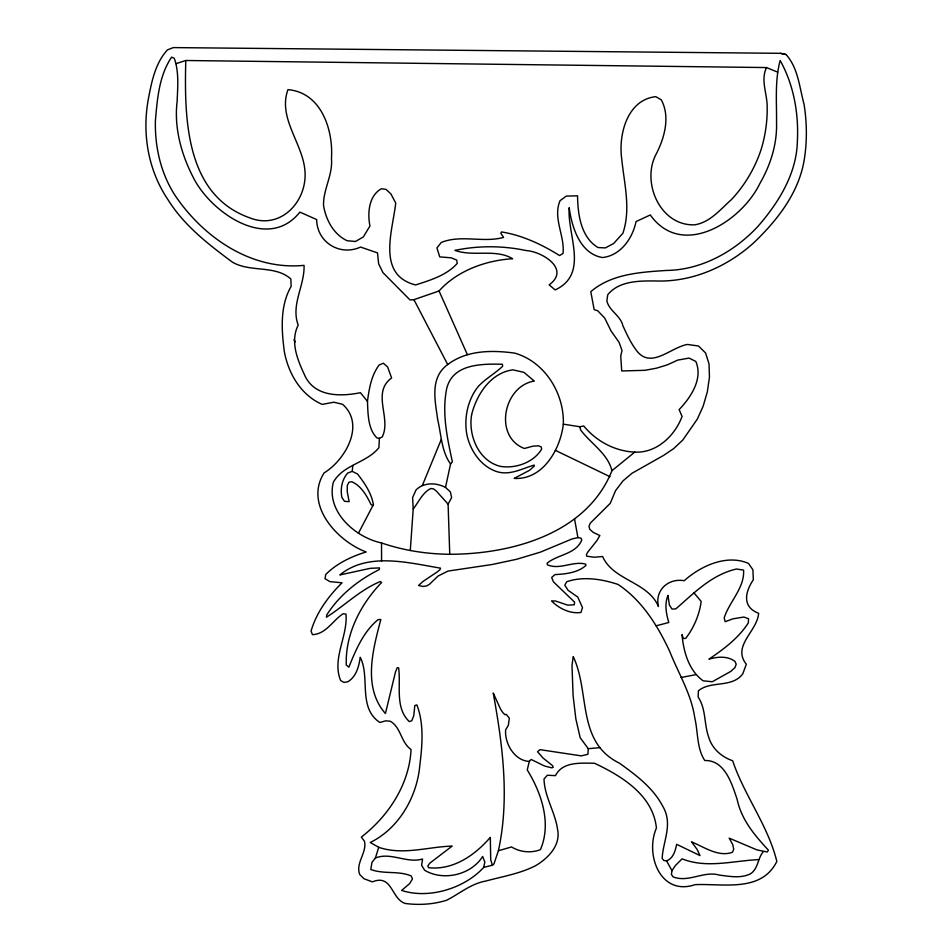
<?xml version="1.0" encoding="UTF-8"?>
<svg xmlns="http://www.w3.org/2000/svg" width="952" height="952" viewBox="0 0 952 952"><rect width="100%" height="100%" fill="white"/><g stroke="black" fill="none" stroke-linecap="round" stroke-linejoin="round"><path stroke-width="1.43" d="M367.448 401.387C368.031 413.442 367.734 428.769 376.933 437.944L379.396 438.313L382.216 436.968C391.688 418.297 371.232 392.831 391.605 377.956L387.642 367.055L383.394 363.2L379.122 365.009C371.304 375.433 369.138 388.785 367.448 401.387L360.463 392.7C339.983 396.829 313.636 396.984 304.212 374.195C297.179 359.059 290.11 341.244 298.19 325.072C290.61 304.676 304.842 285.707 304.045 265.358C251.875 270.499 204.466 238.214 175.941 196.731C161.043 174.454 154.771 147.417 155.39 120.833C157.247 99.222 159.103 75.47 171.622 57.144L174.275 58.239C179.155 71.983 177.703 87.049 177.131 101.388C173.93 127.616 181.308 154.331 193.315 177.56C210.797 212.534 267.905 252.363 299.88 212.117L316.647 219.567C316.933 242.403 340.066 256.493 360.546 247.056L377.492 252.899L378.634 263.775L382.978 272.653L409.991 299.928L413.93 299.666L439.062 290.979C457.031 270.725 485.972 260.289 512.64 258.73C495.564 248.46 473.477 257.064 454.937 250.376C478.344 245.497 502.823 245.58 526.206 250.566C542.283 251.578 570.748 269.202 549.137 284.838L555.147 289.92C589.371 274.009 567.083 235.096 569.201 207.679C571.831 227.433 580.054 253.815 602.545 257.552C620.692 255.481 632.592 238.369 636.043 221.566L650.276 214.962C682.168 259.634 741.501 221.471 759.767 183.712C770.525 165.029 777.225 144.133 776.534 122.391C776.784 101.733 774.714 80.682 780.152 60.476C793.766 84.942 798.811 113.443 797.371 141.205C796.681 173.835 778.391 203.062 757.483 226.897C733.897 251.971 701.255 270.035 666.281 270.451C640.22 272.212 611.553 273.831 590.799 291.669L594.155 309.674L597.642 310.709L604.71 318.051L611.041 330.927L619.086 342.339L622.025 350.574L620.728 355.977L621.716 370.959L644.921 370.316L656.368 368.21L667.376 364.83L677.717 360.106L689.093 358.095L695.817 361.451C703.278 378.67 690.819 397.436 679.121 409.598L682.072 416.429C674.932 435.718 656.702 453.235 634.758 452.117C614.98 451.248 596.226 441.216 583.755 425.972L579.851 426.758L563.322 424.152C564.405 393.569 544.853 361.629 514.663 353.109C491.982 350.038 466.766 350.05 447.702 364.545C429.53 377.789 435.171 400.804 437.706 419.689C441.204 434.398 441.478 451.486 450.558 463.957L445.5 487.412L450.344 491.887L451.641 497.587L448.094 504.12L449.749 554.278C511.771 554.195 586.848 533.691 611.934 470.704L634.758 452.117M379.396 438.313L378.908 447.678C366.532 463.136 343.089 464.564 333.319 482.307C325.917 511.522 355.12 537.356 381.526 542.949C403.446 550.458 426.603 554.064 449.749 554.278M410.288 550.53L413.216 508.951L412.597 497.575L416.083 489.863C423.878 482.152 436.29 482.533 445.5 487.412M588.3 748.688L587.896 754.27L581.315 755.876L539.951 749.652L537.547 751.735L542.973 757.982L552.588 765.682L553.183 767.348L551.684 767.812L544.485 766.003L531.145 759.458L529.3 761.41L527.253 769.942C541.51 793.087 551.755 823.313 540.427 849.66C531.049 853.278 520.078 852.23 511.533 846.947L498.396 850.755L493.909 864.035L492.434 865.189L483.675 867.403C464.85 888.192 428.912 899.485 401.649 890.406L409.574 883.67L412.454 878.993L411.24 875.971C398.483 870.485 383.751 874.424 370.768 869.485L372.018 862.238L375.397 858.026L378.717 847.304L370.233 842.484C399.221 828.383 417.333 796.205 419.88 764.694C422.331 745.13 424.068 723.591 416.905 704.944L414.822 705.515L413.787 715.595L411.835 720.676L409.3 721.604C394.699 707.729 401.042 685.535 398.626 667.84L397.293 667.638L395.532 671.767L385.429 713.56C362.438 687.368 372.922 649.609 380.836 619.454L377.992 619.704C363.45 631.652 355.727 650.097 348.848 667.197L346.29 665.008C345.124 634.365 360.558 604.163 381.597 582.553L380.348 581.517C360.213 589.788 344.505 605.769 326.429 617.205L326.703 615.028C339.388 595.024 358.261 580.125 379.182 569.617L379.539 567.892L370.233 568.332L339.864 574.948C367.924 551.851 408.384 562.81 440.538 568.154L439.872 569.82L437.17 571.973L423.116 581.363L418.523 585.48L423.045 586.456L426.555 585.956L429.435 584.302L438.158 575.984L447.94 571.093L492.184 564.5L516.543 559.3L540.367 552.148L572.152 538.915L577.923 537.618L581.029 538.154L581.767 540.082C575.841 554.361 557.717 554.385 547.186 563.144L547.305 564.738C559.538 570.355 573.056 560.645 585.658 564.12L585.944 565.428C577.697 572.818 565.571 574.044 554.968 574.603L551.672 577.483L553.481 581.886L574.651 602.188L574.199 604.794L567.725 605.163L555.575 601.021L551.517 600.902C558.764 608.423 570.331 614.076 580.958 612.469L582.481 607.578L577.769 597.082L568.047 590.276L564.786 585.206L566.749 581.72C583.207 576.067 601.807 579.066 618.003 584.421C642.005 600.391 657.63 625.583 669.625 651.204C678.348 673.314 691.426 694.139 694.793 717.975C698.137 731.993 696.626 748.129 704.754 760.493C724.936 760.077 731.791 783.674 737.11 799.252C741.501 820.029 754.638 835.19 768.383 850.172L767.288 851.969L757.042 849.934L729.173 838.141L732.719 844.543L733.73 849.208L732.457 852.266C718.546 857.419 704.063 846.994 691.509 841.854L697.102 849.41L699.994 855.586L676.622 844.305C675.42 850.624 673.302 858.442 666.567 860.87L663.972 860.548L662.164 858.49C662.961 840.735 673.504 823.92 662.485 805.785C652.798 787.518 635.781 774.952 619.359 763.123C576.388 742.001 590.252 692.58 573.235 656.594L571.997 665.424L573.104 695.698L575.841 718.879L580.196 737.764L588.3 748.688L600.069 747.629M358.38 533.322L372.839 505.702L370.994 504.453C366.663 495.611 361.26 485.889 351.859 481.736L348.979 482.2L347.313 485.377L347.242 491.708L349.146 501.656L344.517 501.335L341.911 497.456C340.173 489.03 341.887 479.594 347.706 473.049L352.216 471.347L352.847 465.492M758.756 859.632C733.349 860.691 706.705 868.759 682.108 858.835L675.384 865.57L671.981 870.711L671.386 874.424L673.1 876.863C688.486 883.051 703.897 870.426 719.545 875.138C729.91 876.387 741.168 878.696 750.878 873.567C758.292 868.331 757.625 858.395 763.218 851.719M498.396 850.755C509.796 798.609 502.596 744.821 493.231 692.973L500.633 709.299L503.025 712.834L505 714.69L506.357 714.417L509.344 718.236L508.332 725.329L505.643 729.803C504.453 743.5 514.651 760.838 529.3 761.41M563.322 424.152C560.478 449.201 542.866 480.165 514.163 478.392L529.574 470.3L534.346 466.004L534.096 465.1C521.387 468.848 508.642 476.405 494.933 470.954C480.343 465.135 470.99 451.141 467.218 436.337C463.565 419.201 467.384 399.899 478.428 386.25C485.71 378.598 495.076 373.446 502.704 366.211L502.335 364.247C479.939 363.712 449.534 364.021 445.976 392.724C442.323 415.917 447.523 439.193 452.367 461.815L450.558 463.957M483.675 867.403L484.83 862.024L482.652 856.467C471.18 874.983 443.192 881.421 424.651 870.247L421.629 865.32L422.569 859.013C406.897 863.738 390.725 851.742 375.397 858.026M766.503 67.556C760.351 80.527 767.395 93.867 767.181 107.231C767.395 121.773 765.265 136.231 760.922 150.107C754.746 168.48 744.666 185.414 731.445 199.587C720.283 209.428 710.347 222.232 694.829 224.815C660.152 226.338 640.886 182.034 656.309 153.808C664.567 137.743 670.386 116.596 661.271 99.793L655.749 96.652C627.023 99.829 618.193 134.994 621.787 159.448C624.226 183.891 631.069 209.178 622.882 233.264L613.707 243.462L605.377 247.913L597.987 247.544C580.791 237.215 577.804 214.224 577.543 195.826L566.297 196.088L560.05 200.682C552.624 218.008 564.917 235.798 563.048 253.446L559.562 255.552C541.938 244.485 522.148 235.227 501.525 231.943L500.847 233.371L503.608 237.381C483.557 243.057 461.244 234.382 441.3 242.439L436.92 247.889L439.753 256.897L451.26 257.813L456.734 260.11L457.222 263.43C446.655 275.342 430.304 280.209 415.56 284.957C376.314 274.878 392.688 230.943 395.723 203.038L390.903 193.91L386.036 189.388L381.347 188.758C368.84 195.672 367.282 213.248 369.971 225.957L363.355 236.917L355.489 241.487L347.111 240.725C333.557 234.335 325.965 219.912 323.549 205.632C323.002 189.436 332.998 175.12 331.463 158.46C333.402 129.817 321.252 92.415 287.944 89.655C277.722 117.893 302.355 142.645 304.878 170.087C307.984 200.705 280.995 230.586 249.376 217.71C185.045 194.648 184.402 117.477 185.771 60.5L766.503 67.556L777.677 72.173M422.39 485.389L441.395 439.134M413.216 508.951C418.737 502.037 422.51 492.517 430.851 488.495L433.529 488.911L436.242 490.97L448.094 504.12M372.839 505.702L373.458 504.857C371.494 493.231 364.699 483.164 357.571 474.06L352.216 471.347M693.877 592.787L701.172 601.414C699.506 614.457 693.818 627.88 685.737 638.375L683.357 638.506L682.013 634.603C683.5 651.466 688.724 670.529 703.159 680.811L712.263 681.763L730.803 671.398L734.98 667.578L736.193 664.21L734.932 661.366C727.602 655.738 717.32 656.737 708.942 659.141C723.687 649.204 738.585 638.066 748.32 622.941L748.534 618.693L743.821 617.051L733.04 618.8L725.174 621.704L724.198 617.931C729.292 601.569 744.785 587.908 743.572 570.105L736.479 569.01C711.572 574.71 694.258 592.941 675.813 608.887L671.981 609.066L669.351 604.901L667.983 595.333C664.365 604.044 666.174 613.778 668.816 622.501L656.166 625.797M176.132 63.641L185.771 60.5M681.156 677.479L695.769 674.659M780.569 53.324L785.983 54.502C798.121 67.735 799.49 87.548 804.059 104.303C806.808 121.737 807.189 139.48 804.654 156.973C800.061 191.102 778.319 219.21 754.186 242.379C727.792 266.465 692.782 282.018 656.678 280.995C639.982 280.769 619.133 280.59 607.721 294.763L606.864 301.034C609.435 311.197 620.537 315.493 622.929 325.798C626.583 333.854 630.307 341.935 635.496 349.134C650.109 370.768 670.22 347.313 687.499 344.457L698.53 346.016L705.539 352.93L709.014 363.807L709.454 377.254L707.324 391.867L703.135 406.266L697.352 419.047L682.834 440.002L673.659 448.618L663.473 455.472L632.045 473.251L623.013 480.867L615.575 490.625L610.244 503.322L590.24 523.195L588.99 526.337L589.835 529.395L593.286 532.43L599.855 535.524L596.928 540.581L587.848 552.017L586.432 554.469L586.694 556.182L594.274 557.241L602.616 556.515C613.219 580.66 647.765 581.541 658.486 606.519C654.512 590.169 668.601 577.828 684.191 580.744C700.72 565.904 726.745 553.921 748.474 563.417L752.889 569.748L753.329 579.72C745.214 591.87 741.715 606.912 758.625 613.278C757.435 631.295 731.695 645.813 746.32 664.258L742.762 673.873C731.981 688.308 710.918 680.323 698.387 690.807L698.161 697.09C706.158 709.05 703.956 724.044 708.704 737.193C712.06 748.569 721.568 757.007 732.635 760.731C744.357 795.598 768.026 825.467 776.832 861.429C761.35 892.821 723.151 883.361 695.055 884.658C660.343 896.522 644.778 854.456 656.428 828.085C653.072 795.194 621.668 776.023 594.488 763.254C581.029 763.159 562.644 761.303 555.468 775.63L547.329 775.237L544.02 778.986C544.413 796.61 555.147 812.02 557.563 829.382C560.93 845.138 548.352 858.049 535.917 865.511C520.292 873.662 502.739 876.447 485.889 881.028C470.99 883.623 459.495 893.714 446.69 900.223C433.303 904.4 419.094 905.304 405.219 903.46C391.117 898.986 392.414 873.65 372.41 881.873L364.045 878.767L359.737 874.543C355.274 863.083 367.032 852.885 364.521 841.354L361.343 837.07C388.428 816.138 409.372 784.365 411.05 749.498C400.863 742.56 401.089 727.268 390.296 721.247L385.774 720.819L379.872 722.485C357.559 707.788 370.423 677.086 360.237 657.297C358.928 666.388 356.274 676.777 347.801 681.787L343.934 682.406L340.649 680.537C331.641 658.974 347.956 636.126 345.993 614.135L343.137 613.742C332.76 620.442 326.096 634.091 312.458 634.675L311.066 631.093C316.373 612.553 328.44 596.214 342.042 582.803L329.951 581.636L325.013 578.697L325.751 574.496C336.639 563.429 351.455 556.456 366.163 551.97C336.853 541.081 303.938 504.477 324.096 472.906C345.409 459.887 365.544 424.616 342.625 404.338L333.914 402.208L322.204 404.386C301.046 395.223 288.468 373.767 284.374 351.812C281.483 330.142 279.817 305.937 291.157 286.35L290.824 278.948C275.08 264.858 250.388 272.629 232.419 262.169C208.476 244.343 184.331 225.802 168.242 200.087C147.905 170.146 141.765 132.947 148.595 97.723C151.796 80.932 155.533 62.82 167.469 49.873L173.288 47.6L780.569 53.324L785.983 54.502M378.717 847.304C402.767 855.551 427.841 846.816 452.14 846.09L429.78 863.178L427.817 865.951L428.614 867.712C453.247 870.378 474.917 855.217 490.316 837.367L490.72 859.87L492.434 865.189M555.349 450.344L609.994 476.702M294.001 339.757L295.298 341.947M666.567 860.87L671.981 870.711M413.93 299.666L447.702 364.545M439.062 290.979L467.373 354.668M611.934 470.704C607.662 453.307 590.704 443.596 580.577 429.876L579.851 426.758M574.58 519.102L577.923 537.618M381.526 542.949L381.573 561.097M471.597 414.834C468.182 435.326 478.428 460.875 500.216 466.325C515.306 468.955 533.691 462.577 541.676 449.082L541.141 446.857L538.285 445.774L532.799 446.202L524.385 448.487C493.303 436.611 503.477 385.929 534.286 381.074L523.886 372.315L512.866 369.852C490.613 372.875 476.571 394.521 471.597 414.834"/></g></svg>
